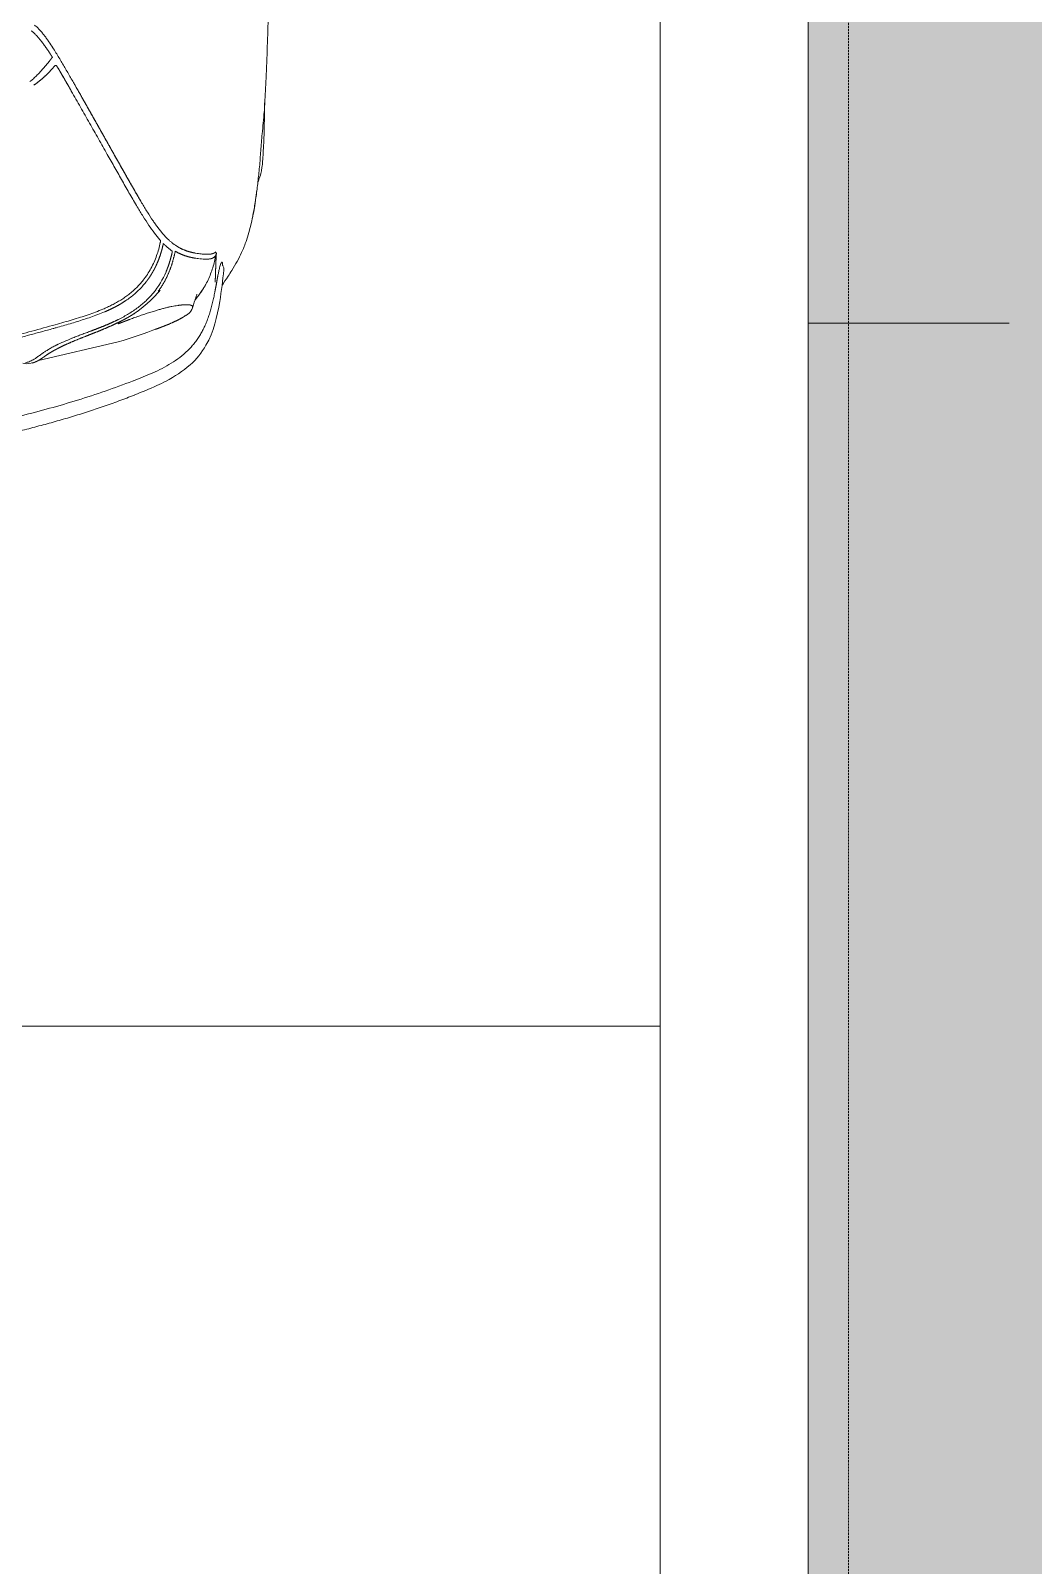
# Model space of a CAD drawing. Extents: x -1417 to 34975, y -245 to 8298.
# Drawn here: x 33813.6 to 33938.3, y 1824.9 to 2015.9 of the extents above; entities that cross this region are included whole.
import ezdxf
from ezdxf.xclip import XClip

# ---------------------------------------------------------------- set-up
doc = ezdxf.new("R2010")
doc.units = 0
doc.header["$XCLIPFRAME"] = 0
doc.linetypes.add('HIDDEN', pattern=[0.375, 0.25, -0.125])
doc.layers.get('0').update_dxf_attribs({"color": 9, "lineweight": 9})
for name, color, linetype, lineweight in [('04', 9, 'Continuous', 9), ('05G', 8, 'Continuous', 9), ('06A', 9, 'Continuous', 9), ('06D', 9, 'Continuous', 9)]:
    doc.layers.add(name, color=color, linetype=linetype, lineweight=lineweight)

# ---------------------------------------------------------------- blocks, each defined once
blk = doc.blocks.new('p-araba-polo')
at = {"extrusion": (0, 0, -1)}
for p, q in [((3.4804, 0.8048), (3.4804, 0.8048)), ((3.6419, 0.7275), (3.6419, 0.7275)), ((3.7514, 0.624), (3.7743, 0.5251)), ((3.4392, 0.5659), (3.4392, 0.5659)), ((3.7299, 0.546), (3.7299, 0.546))]:
    blk.add_line(p, q, dxfattribs=at)
at = {"flags": 128}
for points in [[(3.6558, 0.7538), (3.6563, 0.7542), (3.6566, 0.7545), (3.6574, 0.7549)], [(3.6574, 0.7549), (3.6583, 0.7553), (3.6593, 0.7556), (3.6605, 0.7556)], [(3.7308, 0.6835), (3.732, 0.6804), (3.7332, 0.6772), (3.7345, 0.6739)]]:
    blk.add_lwpolyline(points, dxfattribs=at)
for points, degree, knots in [([(3.46, 0.8061), (3.4566, 0.8063), (3.4499, 0.8067), (3.4362, 0.8075), (3.4129, 0.8086), (3.3796, 0.8099), (3.339, 0.8111), (3.2984, 0.812), (3.2603, 0.8127), (3.226, 0.8131), (3.193, 0.8134), (3.1656, 0.8135), (3.1487, 0.8134), (3.1435, 0.8134)], 3, [0, 0, 0, 0, 0.03531, 0.070597, 0.141114, 0.269195, 0.390859, 0.518959, 0.640794, 0.737038, 0.833171, 0.948447, 1, 1, 1, 1]), ([(3.4534, 0.8065), (3.4733, 0.8062), (3.5024, 0.8054), (3.5233, 0.8042), (3.533, 0.8033), (3.5394, 0.8022), (3.5462, 0.8005), (3.5507, 0.7987), (3.5521, 0.7981)], 3, [0, 0, 0, 0, 0.418831, 0.714948, 0.835581, 0.907738, 0.972168, 1, 1, 1, 1]), ([(3.4649, 0.8058), (3.4648, 0.8058), (3.4647, 0.8058), (3.4648, 0.8058), (3.4649, 0.8058)], 3, [0, 0, 0, 0, 0.506131, 1, 1, 1, 1]), ([(3.4649, 0.8058), (3.4695, 0.8055), (3.4787, 0.8047), (3.4878, 0.8037), (3.4924, 0.8031)], 3, [0, 0, 0, 0, 0.500005, 1, 1, 1, 1]), ([(3.4924, 0.8031), (3.496, 0.8029), (3.5031, 0.8024), (3.5136, 0.8016), (3.5237, 0.8008), (3.5336, 0.8), (3.5432, 0.799), (3.5524, 0.798), (3.5613, 0.797), (3.5699, 0.7958), (3.5781, 0.7946), (3.5859, 0.7933), (3.5934, 0.7919), (3.5988, 0.7908), (3.6016, 0.7902), (3.6022, 0.7901)], 3, [0, 0, 0, 0, 0.08164, 0.163278, 0.244914, 0.326547, 0.408179, 0.489811, 0.571441, 0.653071, 0.734702, 0.816332, 0.897962, 0.979592, 1, 1, 1, 1]), ([(3.5624, 0.7968), (3.5668, 0.7963), (3.5918, 0.7928), (3.6137, 0.7881), (3.6286, 0.7825), (3.63, 0.7819)], 3, [0, 0, 0, 0, 0.15043, 0.932957, 1, 1, 1, 1]), ([(3.63, 0.782), (3.6367, 0.7793), (3.6464, 0.775), (3.6606, 0.7668), (3.6723, 0.7592), (3.6777, 0.7555), (3.6807, 0.7535), (3.6809, 0.7534)], 3, [0, 0, 0, 0, 0.436591, 0.634385, 0.751254, 0.983784, 1, 1, 1, 1]), ([(3.642, 0.7397), (3.6418, 0.7402), (3.6416, 0.7414), (3.6411, 0.7429), (3.6404, 0.7444), (3.6396, 0.7453), (3.6392, 0.7457)], 3, [0, 0, 0, 0, 0.221287, 0.461031, 0.720285, 1, 1, 1, 1]), ([(3.6423, 0.746), (3.6423, 0.746), (3.6424, 0.7459), (3.6429, 0.7458), (3.6431, 0.7458)], 3, [0, 0, 0, 0, 0.500528, 1, 1, 1, 1]), ([(3.6431, 0.7458), (3.6458, 0.7452), (3.6511, 0.7441), (3.659, 0.742), (3.6667, 0.7393), (3.6742, 0.7361), (3.6815, 0.7323), (3.6868, 0.729), (3.6897, 0.727), (3.6903, 0.7266)], 3, [0, 0, 0, 0, 0.158644, 0.317513, 0.476648, 0.636014, 0.795575, 0.955312, 1, 1, 1, 1]), ([(3.6446, 0.7452), (3.6444, 0.7453), (3.6442, 0.7453), (3.6442, 0.7453), (3.6442, 0.7453)], 3, [0, 0, 0, 0, 0.4918, 1, 1, 1, 1]), ([(3.6442, 0.7453), (3.6444, 0.7451), (3.6449, 0.7448), (3.6452, 0.7444), (3.6454, 0.7442)], 3, [0, 0, 0, 0, 0.499449, 1, 1, 1, 1]), ([(3.6684, 0.7483), (3.6668, 0.7486), (3.6637, 0.7493), (3.6595, 0.7502), (3.6562, 0.7511), (3.6538, 0.752), (3.6529, 0.7524), (3.6525, 0.7527)], 3, [0, 0, 0, 0, 0.243786, 0.487231, 0.658342, 0.829202, 1, 1, 1, 1]), ([(3.6621, 0.7555), (3.6621, 0.7555), (3.6621, 0.7555), (3.6621, 0.7555), (3.6621, 0.7555), (3.6621, 0.7555), (3.6621, 0.7555), (3.6621, 0.7555), (3.6621, 0.7555), (3.6621, 0.7555), (3.6621, 0.7555)], 5, [0, 0, 0, 0, 0, 0, 1, 1, 1, 1, 1, 1, 1, 1, 1, 1, 1]), ([(3.7009, 0.7505), (3.7197, 0.7475), (3.7493, 0.7404), (3.773, 0.7216), (3.7799, 0.7136)], 3, [0, 0, 0, 0, 0.646551, 1, 1, 1, 1]), ([(3.6409, 0.7204), (3.6411, 0.7217), (3.6415, 0.7242), (3.6417, 0.7264), (3.6419, 0.7275)], 3, [0, 0, 0, 0, 0.500012, 1, 1, 1, 1]), ([(3.6419, 0.7275), (3.642, 0.7284), (3.6422, 0.7303), (3.6423, 0.7328), (3.6424, 0.7353), (3.6423, 0.7376), (3.6421, 0.739), (3.642, 0.7397)], 3, [0, 0, 0, 0, 0.160277, 0.337825, 0.535128, 0.754926, 1, 1, 1, 1]), ([(3.6454, 0.7442), (3.6457, 0.7438), (3.6464, 0.743), (3.6472, 0.7415), (3.6477, 0.7399), (3.648, 0.7386), (3.6481, 0.7379)], 3, [0, 0, 0, 0, 0.25, 0.5, 0.75, 1, 1, 1, 1]), ([(3.6481, 0.7379), (3.6483, 0.7365), (3.6487, 0.7335), (3.6482, 0.7285), (3.648, 0.7261)], 3, [0, 0, 0, 0, 0.499729, 1, 1, 1, 1]), ([(3.6589, 0.7419), (3.6589, 0.7419), (3.6589, 0.7419), (3.6589, 0.7419), (3.6589, 0.7419), (3.6589, 0.7419), (3.6589, 0.7419)], 3, [0, 0, 0, 0, 1, 1, 1, 1.000001, 1.000001, 1.000001, 1.000001]), ([(3.6634, 0.7404), (3.6634, 0.7404), (3.6634, 0.7404), (3.6634, 0.7404), (3.6634, 0.7404), (3.6634, 0.7404), (3.6634, 0.7404), (3.6634, 0.7404), (3.6634, 0.7404), (3.6634, 0.7404), (3.6634, 0.7404), (3.6634, 0.7404), (3.6634, 0.7404), (3.6634, 0.7404), (3.6634, 0.7404)], 7, [0, 0, 0, 0, 0, 0, 0, 0, 1, 1, 1, 1, 1, 1, 1, 1.000001, 1.000001, 1.000001, 1.000001, 1.000001, 1.000001, 1.000001, 1.000001]), ([(3.6797, 0.7331), (3.6797, 0.7331), (3.6797, 0.7331), (3.6797, 0.7331), (3.6797, 0.7331), (3.6797, 0.7331), (3.6797, 0.7331), (3.6797, 0.7331), (3.6797, 0.7331), (3.6797, 0.7331), (3.6797, 0.7331), (3.6797, 0.7331), (3.6797, 0.7331)], 6, [0, 0, 0, 0, 0, 0, 0, 1, 1, 1, 1, 1, 1, 1, 1, 1, 1, 1, 1, 1]), ([(3.6797, 0.7331), (3.6797, 0.7331), (3.6797, 0.7331), (3.6797, 0.7331), (3.6797, 0.7331), (3.6797, 0.7331), (3.6797, 0.7331), (3.6797, 0.7331), (3.6797, 0.7331), (3.6797, 0.7331), (3.6797, 0.7331), (3.6797, 0.7331), (3.6797, 0.7331)], 6, [0, 0, 0, 0, 0, 0, 0, 1, 1, 1, 1, 1, 1, 1, 1, 1, 1, 1, 1, 1]), ([(3.6848, 0.7302), (3.6849, 0.7301), (3.6905, 0.7267), (3.695, 0.7233), (3.6988, 0.7202), (3.6995, 0.7196)], 3, [0, 0, 0, 0, 0.284317, 0.878632, 1, 1, 1, 1]), ([(3.7276, 0.7337), (3.7256, 0.7345), (3.7215, 0.7361), (3.7152, 0.7382), (3.7088, 0.7401), (3.7024, 0.7417), (3.6959, 0.7431), (3.6916, 0.744), (3.6894, 0.7444)], 3, [0, 0, 0, 0, 0.166659, 0.333321, 0.499987, 0.666656, 0.833327, 1, 1, 1, 1]), ([(3.7621, 0.7107), (3.7607, 0.7121), (3.7579, 0.7149), (3.7533, 0.7188), (3.7485, 0.7224), (3.7436, 0.7257), (3.7384, 0.7286), (3.7331, 0.7313), (3.7294, 0.7329), (3.7276, 0.7337)], 3, [0, 0, 0, 0, 0.142965, 0.285982, 0.428979, 0.571915, 0.714754, 0.857457, 1, 1, 1, 1]), ([(3.7312, 0.7322), (3.7312, 0.7322), (3.7312, 0.7322), (3.7312, 0.7322), (3.7312, 0.7322), (3.7312, 0.7322), (3.7312, 0.7322), (3.7312, 0.7322), (3.7312, 0.7322)], 3, [0, 0, 0, 0, 0.25, 0.5, 1, 1, 1, 1, 1, 1, 1]), ([(3.6479, 0.7254), (3.6478, 0.7244), (3.6475, 0.7224), (3.6472, 0.72), (3.647, 0.7189)], 3, [0, 0, 0, 0, 0.499774, 1, 1, 1, 1]), ([(3.7056, 0.7145), (3.7057, 0.7149), (3.7061, 0.7158), (3.7068, 0.7165), (3.7077, 0.7169), (3.7085, 0.7168), (3.709, 0.7167), (3.7091, 0.7166)], 3, [0, 0, 0, 0, 0.235288, 0.470581, 0.705875, 0.941175, 1, 1, 1, 1]), ([(3.7089, 0.7167), (3.7101, 0.7164), (3.7141, 0.7146), (3.7152, 0.7128), (3.7174, 0.7102)], 3, [0, 0, 0, 0, 0.136101, 1, 1, 1, 1]), ([(3.7311, 0.6828), (3.7305, 0.6842), (3.7293, 0.687), (3.7276, 0.691), (3.7259, 0.6947), (3.7243, 0.6981), (3.7227, 0.7012), (3.7212, 0.7039), (3.7197, 0.7063), (3.7188, 0.7076), (3.7184, 0.7083)], 3, [0, 0, 0, 0, 0.125001, 0.250002, 0.375002, 0.500002, 0.625002, 0.750002, 0.875001, 1, 1, 1, 1]), ([(3.7997, 0.6433), (3.7981, 0.6473), (3.7949, 0.6553), (3.7899, 0.6672), (3.7844, 0.6789), (3.7781, 0.6903), (3.7708, 0.7011), (3.765, 0.7075), (3.7621, 0.7107)], 3, [0, 0, 0, 0, 0.166182, 0.332514, 0.49905, 0.665821, 0.832816, 1, 1, 1, 1]), ([(3.7799, 0.7136), (3.7879, 0.7046), (3.7968, 0.6908), (3.8082, 0.6672), (3.8136, 0.654), (3.8172, 0.6448)], 3, [0, 0, 0, 0, 0.458817, 0.622395, 1, 1, 1, 1]), ([(3.6381, 0.6911), (3.6372, 0.6899), (3.6354, 0.6874), (3.6331, 0.6849), (3.632, 0.6836)], 3, [0, 0, 0, 0, 0.500029, 1, 1, 1, 1]), ([(3.706, 0.6982), (3.706, 0.6982), (3.706, 0.6982), (3.706, 0.6982), (3.706, 0.6982), (3.706, 0.6982), (3.706, 0.6982)], 3, [0, 0, 0, 0, 1, 1, 1, 1.000001, 1.000001, 1.000001, 1.000001]), ([(3.7129, 0.6693), (3.7124, 0.6709), (3.7114, 0.674), (3.7102, 0.6786), (3.709, 0.6829), (3.708, 0.6871), (3.7072, 0.691), (3.7065, 0.6948), (3.7062, 0.697), (3.706, 0.6982)], 3, [0, 0, 0, 0, 0.143178, 0.285809, 0.428387, 0.571114, 0.714004, 0.856981, 1, 1, 1, 1]), ([(3.6063, 0.6624), (3.6096, 0.6647), (3.6161, 0.6692), (3.6216, 0.6739), (3.6243, 0.6762)], 3, [0, 0, 0, 0, 0.500136, 1, 1, 1, 1]), ([(3.6243, 0.6762), (3.6245, 0.6764), (3.6249, 0.6768), (3.6263, 0.6769), (3.6273, 0.6767), (3.6278, 0.6766)], 3, [0, 0, 0, 0, 0.33657, 0.664105, 1, 1, 1, 1]), ([(3.6278, 0.6766), (3.6305, 0.676), (3.6359, 0.6747), (3.644, 0.6721), (3.652, 0.6689), (3.6599, 0.6651), (3.6675, 0.6606), (3.6722, 0.6571), (3.6746, 0.6553)], 3, [0, 0, 0, 0, 0.159308, 0.322994, 0.489699, 0.658429, 0.828591, 1, 1, 1, 1]), ([(3.6289, 0.6804), (3.631, 0.6799), (3.6352, 0.679), (3.6415, 0.6772), (3.6476, 0.6751), (3.6516, 0.6734), (3.6536, 0.6726)], 3, [0, 0, 0, 0, 0.250006, 0.500007, 0.750006, 1, 1, 1, 1]), ([(3.6843, 0.6769), (3.685, 0.6764), (3.6864, 0.6754), (3.6877, 0.6744), (3.6884, 0.6739)], 3, [0, 0, 0, 0, 0.500012, 1, 1, 1, 1]), ([(3.7233, 0.6387), (3.7225, 0.6408), (3.7209, 0.645), (3.7187, 0.6513), (3.7166, 0.6574), (3.7147, 0.6635), (3.7135, 0.6673), (3.7129, 0.6693)], 3, [0, 0, 0, 0, 0.200275, 0.400507, 0.60049, 0.800241, 1, 1, 1, 1]), ([(3.7349, 0.6727), (3.7343, 0.6745), (3.733, 0.6779), (3.7317, 0.6811), (3.7311, 0.6828)], 3, [0, 0, 0, 0, 0.495547, 1, 1, 1, 1]), ([(3.513, 0.6163), (3.5186, 0.6194), (3.5299, 0.6257), (3.5464, 0.6351), (3.5626, 0.6443), (3.573, 0.6504), (3.5782, 0.6534)], 3, [0, 0, 0, 0, 0.250068, 0.500042, 0.750043, 1, 1, 1, 1]), ([(3.5782, 0.6534), (3.5821, 0.6558), (3.5899, 0.6605), (3.5971, 0.6652), (3.6007, 0.6676)], 3, [0, 0, 0, 0, 0.500144, 1, 1, 1, 1]), ([(3.5834, 0.648), (3.5874, 0.6504), (3.5954, 0.6552), (3.6027, 0.66), (3.6063, 0.6624)], 3, [0, 0, 0, 0, 0.500076, 1, 1, 1, 1]), ([(3.6746, 0.6553), (3.6762, 0.654), (3.6794, 0.6513), (3.6839, 0.647), (3.6882, 0.6424), (3.6922, 0.6376), (3.6959, 0.6326), (3.6993, 0.6274), (3.7024, 0.622), (3.7054, 0.6165), (3.7081, 0.6109), (3.7098, 0.6071), (3.7106, 0.6052)], 3, [0, 0, 0, 0, 0.099992, 0.199992, 0.299988, 0.399982, 0.499978, 0.599981, 0.699987, 0.79999, 0.899989, 1, 1, 1, 1]), ([(3.6769, 0.6587), (3.6787, 0.6573), (3.6822, 0.6544), (3.6872, 0.6496), (3.6918, 0.6446), (3.6961, 0.6393), (3.6987, 0.6355), (3.7, 0.6336)], 3, [0, 0, 0, 0, 0.199996, 0.399992, 0.599991, 0.799994, 1, 1, 1, 1]), ([(3.7084, 0.649), (3.7071, 0.6507), (3.7044, 0.6541), (3.7001, 0.6589), (3.6955, 0.6634), (3.6922, 0.6663), (3.6906, 0.6677)], 3, [0, 0, 0, 0, 0.250005, 0.500006, 0.750004, 1, 1, 1, 1]), ([(3.5181, 0.6106), (3.5237, 0.6138), (3.535, 0.6202), (3.5515, 0.6295), (3.5678, 0.6388), (3.5782, 0.645), (3.5834, 0.648)], 3, [0, 0, 0, 0, 0.250003, 0.500002, 0.750004, 1, 1, 1, 1]), ([(3.7233, 0.6248), (3.7222, 0.6269), (3.72, 0.6311), (3.7164, 0.6372), (3.7126, 0.6433), (3.7098, 0.6471), (3.7084, 0.649)], 3, [0, 0, 0, 0, 0.250171, 0.500217, 0.75015, 1, 1, 1, 1]), ([(3.8968, 0), (3.8968, 0.0121), (3.8967, 0.0363), (3.8959, 0.0725), (3.8947, 0.1088), (3.893, 0.145), (3.8908, 0.1812), (3.888, 0.2174), (3.8847, 0.2535), (3.8808, 0.2896), (3.8764, 0.3256), (3.8712, 0.3615), (3.8654, 0.3973), (3.8588, 0.4329), (3.8515, 0.4685), (3.8433, 0.5038), (3.8341, 0.5389), (3.824, 0.5737), (3.8128, 0.6082), (3.8043, 0.6309), (3.8001, 0.6422)], 3, [0, 0, 0, 0, 0.055558, 0.111113, 0.166668, 0.222224, 0.277781, 0.333337, 0.388894, 0.44445, 0.500005, 0.55556, 0.611116, 0.666671, 0.722227, 0.777783, 0.833339, 0.888892, 0.944445, 1, 1, 1, 1]), ([(3.8174, 0.6444), (3.8199, 0.638), (3.8249, 0.6251), (3.8318, 0.6056), (3.8384, 0.5859), (3.8446, 0.566), (3.8505, 0.5459), (3.856, 0.5257), (3.8613, 0.5053), (3.8662, 0.4849), (3.8708, 0.4643), (3.8752, 0.4436), (3.8792, 0.4228), (3.883, 0.4019), (3.8866, 0.3809), (3.8899, 0.3599), (3.893, 0.3389), (3.8958, 0.3178), (3.8985, 0.2966), (3.9009, 0.2755), (3.9031, 0.2543), (3.9051, 0.2331), (3.9069, 0.2119), (3.9086, 0.1907), (3.91, 0.1695), (3.9113, 0.1483), (3.9123, 0.1271), (3.9133, 0.1059), (3.914, 0.0847), (3.9146, 0.0635), (3.915, 0.0423), (3.9152, 0.0212), (3.9153, 0.0071), (3.9153, 0)], 3, [0, 0, 0, 0, 0.031503, 0.063111, 0.094824, 0.126637, 0.158547, 0.190546, 0.222628, 0.254786, 0.287011, 0.319297, 0.351636, 0.384021, 0.416445, 0.448899, 0.481372, 0.513858, 0.546357, 0.578861, 0.611362, 0.643854, 0.676332, 0.708795, 0.741239, 0.773662, 0.806063, 0.838441, 0.870794, 0.903125, 0.935433, 0.967723, 1, 1, 1, 1]), ([(3.4347, 0.5721), (3.4414, 0.5759), (3.4547, 0.5834), (3.4744, 0.5945), (3.4939, 0.6055), (3.5066, 0.6127), (3.513, 0.6163)], 3, [0, 0, 0, 0, 0.250088, 0.500081, 0.750046, 1, 1, 1, 1]), ([(3.4392, 0.5659), (3.4459, 0.5697), (3.4593, 0.5774), (3.4791, 0.5886), (3.4988, 0.5997), (3.5116, 0.607), (3.5181, 0.6106)], 3, [0, 0, 0, 0, 0.250005, 0.499995, 0.750003, 1, 1, 1, 1]), ([(3.7106, 0.6052), (3.7118, 0.6022), (3.7143, 0.5961), (3.7176, 0.5868), (3.7208, 0.5771), (3.7239, 0.567), (3.7269, 0.5567), (3.7289, 0.5496), (3.7299, 0.546)], 3, [0, 0, 0, 0, 0.155616, 0.31525, 0.479141, 0.64759, 0.821014, 1, 1, 1, 1]), ([(3.7141, 0.6071), (3.7152, 0.6043), (3.7175, 0.5987), (3.7205, 0.5902), (3.7234, 0.5816), (3.7261, 0.573), (3.7287, 0.5643), (3.7312, 0.5556), (3.7328, 0.5498), (3.7337, 0.5469)], 3, [0, 0, 0, 0, 0.14264, 0.285361, 0.428172, 0.571059, 0.714003, 0.856988, 1, 1, 1, 1]), ([(3.7468, 0.5666), (3.7461, 0.5684), (3.7447, 0.5719), (3.7426, 0.5774), (3.7405, 0.583), (3.7391, 0.5868), (3.7384, 0.5887)], 3, [0, 0, 0, 0, 0.249816, 0.499724, 0.749781, 1, 1, 1, 1]), ([(3.3853, 0.5429), (3.3873, 0.5442), (3.3915, 0.5468), (3.3997, 0.5518), (3.4101, 0.5579), (3.4204, 0.5638), (3.4274, 0.5679), (3.4315, 0.5702), (3.4335, 0.5714), (3.4347, 0.5721)], 3, [0, 0, 0, 0, 0.124906, 0.24985, 0.49985, 0.749925, 0.874966, 0.92498, 1, 1, 1, 1]), ([(3.4089, 0.5484), (3.414, 0.5514), (3.4241, 0.5573), (3.4341, 0.563), (3.4392, 0.5659)], 3, [0, 0, 0, 0, 0.499997, 1, 1, 1, 1]), ([(3.4212, 0.5643), (3.4212, 0.5643), (3.4212, 0.5643), (3.4212, 0.5643), (3.4212, 0.5643), (3.4212, 0.5643), (3.4212, 0.5643)], 3, [0, 0, 0, 0, 1, 1, 1, 1, 1, 1, 1]), ([(3.4212, 0.5643), (3.4212, 0.5643), (3.4212, 0.5643), (3.4212, 0.5643), (3.4212, 0.5643), (3.4212, 0.5643), (3.4212, 0.5643)], 3, [0, 0, 0, 0, 1, 1, 1, 1, 1, 1, 1]), ([(3.3572, 0.5202), (3.3577, 0.5208), (3.3587, 0.522), (3.3608, 0.5242), (3.3635, 0.5269), (3.367, 0.5299), (3.3705, 0.5327), (3.3741, 0.5354), (3.379, 0.5388), (3.3828, 0.5413), (3.3853, 0.5429)], 3, [0, 0, 0, 0, 0.060335, 0.124578, 0.249278, 0.374233, 0.499321, 0.624409, 0.749543, 1, 1, 1, 1]), ([(3.3918, 0.5389), (3.3904, 0.5381), (3.3878, 0.5363), (3.3839, 0.5336), (3.38, 0.5308), (3.3763, 0.528), (3.3729, 0.5252), (3.3698, 0.5223), (3.3668, 0.5193), (3.365, 0.517), (3.3641, 0.5159)], 3, [0, 0, 0, 0, 0.135189, 0.270177, 0.404927, 0.539624, 0.654876, 0.770059, 0.885089, 1, 1, 1, 1]), ([(3.4273, 0.5145), (3.4262, 0.516), (3.4239, 0.5188), (3.4208, 0.522), (3.4183, 0.5245), (3.4164, 0.5263), (3.4145, 0.5281), (3.4126, 0.5298), (3.4107, 0.5315), (3.4088, 0.5331), (3.4068, 0.5347), (3.4049, 0.5363), (3.403, 0.5378), (3.4015, 0.539), (3.4005, 0.5397), (3.4, 0.5401), (3.3996, 0.5405), (3.3991, 0.5408), (3.3986, 0.5412), (3.3981, 0.5416), (3.3976, 0.542), (3.3973, 0.5422), (3.3971, 0.5423)], 3, [0, 0, 0, 0, 0.127806, 0.254933, 0.318226, 0.381331, 0.444235, 0.506923, 0.569381, 0.631599, 0.69357, 0.755292, 0.816773, 0.878031, 0.893313, 0.908584, 0.923844, 0.939093, 0.954332, 0.969563, 0.984785, 1, 1, 1, 1]), ([(3.403, 0.5378), (3.403, 0.5378), (3.403, 0.5378), (3.403, 0.5378), (3.403, 0.5378), (3.403, 0.5378), (3.403, 0.5378)], 3, [0, 0, 0, 0, 1, 1, 1, 1, 1, 1, 1]), ([(3.403, 0.5378), (3.403, 0.5378), (3.403, 0.5378), (3.403, 0.5378), (3.403, 0.5378), (3.403, 0.5378), (3.403, 0.5378), (3.403, 0.5378), (3.403, 0.5378), (3.403, 0.5378), (3.403, 0.5378), (3.403, 0.5378), (3.403, 0.5378), (3.403, 0.5378), (3.403, 0.5378)], 7, [0, 0, 0, 0, 0, 0, 0, 0, 1, 1, 1, 1, 1, 1, 1, 1, 1, 1, 1, 1, 1, 1, 1]), ([(3.4092, 0.5441), (3.4087, 0.5445), (3.4078, 0.5452), (3.4071, 0.5465), (3.4076, 0.5476), (3.4085, 0.5481), (3.4089, 0.5484)], 3, [0, 0, 0, 0, 0.263807, 0.500052, 0.736261, 1, 1, 1, 1]), ([(3.7299, 0.546), (3.7326, 0.5363), (3.7381, 0.5169), (3.7456, 0.4877), (3.7529, 0.4583), (3.7597, 0.4288), (3.7661, 0.3992), (3.7721, 0.3696), (3.7777, 0.3398), (3.7828, 0.31), (3.7875, 0.2801), (3.7918, 0.2501), (3.7957, 0.2201), (3.7992, 0.19), (3.8022, 0.1598), (3.8038, 0.1397), (3.8047, 0.1296)], 3, [0, 0, 0, 0, 0.071461, 0.142913, 0.214376, 0.285822, 0.357282, 0.428734, 0.500167, 0.571583, 0.64299, 0.714393, 0.785796, 0.857198, 0.928599, 1, 1, 1, 1]), ([(3.767, 0.5281), (3.7664, 0.5289), (3.7652, 0.5307), (3.763, 0.5338), (3.7607, 0.5375), (3.7581, 0.5419), (3.7563, 0.5454), (3.7554, 0.5472)], 3, [0, 0, 0, 0, 0.200624, 0.400934, 0.600937, 0.800584, 1, 1, 1, 1]), ([(3.7735, 0.5185), (3.773, 0.5194), (3.7719, 0.5212), (3.7697, 0.5243), (3.7679, 0.5268), (3.767, 0.5281)], 3, [0, 0, 0, 0, 0.333348, 0.666684, 1, 1, 1, 1]), ([(3.7735, 0.5185), (3.774, 0.5176), (3.7749, 0.5159), (3.7763, 0.5127), (3.777, 0.5104), (3.7773, 0.5088)], 3, [0, 0, 0, 0, 0.253002, 0.505984, 1, 1, 1, 1])]:
    blk.add_open_spline(points, degree=degree, knots=knots)
for points, degree in [([(3.4597, 0.8061), (3.4598, 0.8061), (3.4598, 0.8061), (3.4599, 0.8061), (3.4599, 0.8061), (3.46, 0.8061), (3.46, 0.8061)], 6), ([(3.4645, 0.8058), (3.4646, 0.8058), (3.4647, 0.8058), (3.4648, 0.8058), (3.4649, 0.8058)], 4), ([(3.4646, 0.8058), (3.4646, 0.8058), (3.4647, 0.8058), (3.4648, 0.8058), (3.4649, 0.8058)], 4), ([(3.4646, 0.8058), (3.4646, 0.8058), (3.4647, 0.8058), (3.4648, 0.8058), (3.4648, 0.8058), (3.4649, 0.8058), (3.4649, 0.8058)], 6), ([(3.4646, 0.8058), (3.4646, 0.8058), (3.4646, 0.8058), (3.4646, 0.8058)], 3), ([(3.4646, 0.8058), (3.4646, 0.8058), (3.4647, 0.8058), (3.4647, 0.8058), (3.4648, 0.8058), (3.4649, 0.8058), (3.4649, 0.8058)], 6), ([(3.4649, 0.8058), (3.4648, 0.8058), (3.4648, 0.8058), (3.4647, 0.8058), (3.4647, 0.8058), (3.4648, 0.8058), (3.4649, 0.8058)], 6), ([(3.6392, 0.7457), (3.6404, 0.7445), (3.6411, 0.7432), (3.6416, 0.7416), (3.642, 0.7397)], 4), ([(3.6417, 0.7463), (3.6412, 0.7464), (3.6407, 0.7463), (3.6403, 0.746), (3.64, 0.7457)], 4), ([(3.6417, 0.7463), (3.6412, 0.7464), (3.6407, 0.7463), (3.6403, 0.746), (3.64, 0.7457)], 4), ([(3.6423, 0.746), (3.6422, 0.746), (3.6421, 0.7461), (3.642, 0.7461), (3.6419, 0.7462), (3.6417, 0.7463)], 5), ([(3.6417, 0.7463), (3.6478, 0.746), (3.6532, 0.7455), (3.6589, 0.7454), (3.665, 0.7455), (3.6714, 0.7451), (3.6769, 0.7448)], 6), ([(3.6769, 0.7448), (3.6714, 0.7451), (3.665, 0.7455), (3.6589, 0.7454), (3.6532, 0.7455), (3.6478, 0.746), (3.6417, 0.7463)], 6), ([(3.6417, 0.7463), (3.6419, 0.7462), (3.6421, 0.7461), (3.6423, 0.746)], 3), ([(3.6441, 0.7453), (3.6442, 0.7453), (3.6443, 0.7453), (3.6443, 0.7453), (3.6444, 0.7453), (3.6445, 0.7453), (3.6446, 0.7452)], 6), ([(3.6446, 0.7452), (3.6445, 0.7453), (3.6444, 0.7453), (3.6444, 0.7453), (3.6443, 0.7453), (3.6442, 0.7453), (3.6441, 0.7453)], 6), ([(3.6446, 0.7452), (3.6444, 0.7453), (3.6443, 0.7453), (3.6442, 0.7453), (3.6442, 0.7453), (3.6442, 0.7453), (3.6442, 0.7453)], 6), ([(3.6442, 0.7453), (3.6445, 0.7451), (3.6448, 0.7449), (3.645, 0.7447), (3.6452, 0.7445), (3.6454, 0.7442)], 5), ([(3.6525, 0.7527), (3.6519, 0.7531), (3.6517, 0.7534), (3.652, 0.7536), (3.6524, 0.7538), (3.653, 0.7538), (3.6537, 0.7539), (3.6543, 0.7539)], 7), ([(3.6543, 0.7539), (3.6546, 0.7539), (3.6548, 0.7539), (3.655, 0.7539), (3.6553, 0.7539), (3.6555, 0.7539), (3.6557, 0.7539), (3.656, 0.7539)], 7), ([(3.6543, 0.7539), (3.6549, 0.7539), (3.6554, 0.7539), (3.656, 0.7539)], 3), ([(3.6613, 0.7556), (3.661, 0.7556), (3.6607, 0.7557), (3.6604, 0.7557), (3.66, 0.7556), (3.6597, 0.7556)], 5), ([(3.6598, 0.755), (3.6598, 0.7551), (3.6599, 0.7551), (3.6599, 0.7552), (3.66, 0.7552), (3.6601, 0.7553)], 5), ([(3.6606, 0.7556), (3.6608, 0.7556), (3.6612, 0.7556), (3.6617, 0.7556)], 3), ([(3.6613, 0.7556), (3.6615, 0.7556), (3.6616, 0.7556), (3.6618, 0.7556), (3.6619, 0.7556), (3.6621, 0.7555)], 5), ([(3.6621, 0.7555), (3.6618, 0.7556), (3.6616, 0.7556), (3.6613, 0.7556)], 3), ([(3.6616, 0.7556), (3.6747, 0.7543), (3.6879, 0.7526), (3.7009, 0.7505)], 3), ([(3.662, 0.7555), (3.662, 0.7555), (3.662, 0.7555), (3.662, 0.7555), (3.662, 0.7555), (3.6621, 0.7555)], 5), ([(3.6622, 0.7555), (3.6621, 0.7555), (3.6621, 0.7555), (3.6621, 0.7555), (3.6621, 0.7555), (3.6621, 0.7555)], 5), ([(3.6621, 0.7555), (3.6621, 0.7555), (3.6621, 0.7555), (3.6622, 0.7555)], 3), ([(3.6621, 0.7555), (3.6621, 0.7555), (3.6621, 0.7555), (3.6621, 0.7555)], 3), ([(3.6684, 0.7483), (3.6684, 0.7483), (3.6684, 0.7483), (3.6684, 0.7483), (3.6684, 0.7483), (3.6684, 0.7483), (3.6684, 0.7483)], 6), ([(3.6684, 0.7483), (3.6754, 0.7469), (3.6824, 0.7458), (3.6894, 0.7444)], 3), ([(3.6894, 0.7444), (3.6864, 0.745), (3.6834, 0.7455), (3.6803, 0.7461), (3.6774, 0.7466), (3.6744, 0.7472), (3.6714, 0.7477), (3.6684, 0.7483)], 7), ([(3.6454, 0.7442), (3.6465, 0.743), (3.6473, 0.7416), (3.6478, 0.74), (3.6481, 0.7379)], 4), ([(3.681, 0.7324), (3.6807, 0.7326), (3.6804, 0.7328), (3.6801, 0.7329), (3.6797, 0.7331)], 4), ([(3.6871, 0.7287), (3.6865, 0.7291), (3.6859, 0.7295), (3.6853, 0.7299)], 3), ([(3.6894, 0.7444), (3.6894, 0.7444), (3.6894, 0.7444), (3.6894, 0.7444), (3.6894, 0.7444), (3.6894, 0.7444), (3.6894, 0.7444)], 6), ([(3.6894, 0.7444), (3.6894, 0.7444), (3.6894, 0.7444), (3.6894, 0.7444), (3.6894, 0.7444), (3.6894, 0.7444), (3.6894, 0.7444)], 6), ([(3.6409, 0.7204), (3.6395, 0.7132), (3.6375, 0.7045), (3.6326, 0.6959), (3.6246, 0.6873)], 4), ([(3.647, 0.7189), (3.6462, 0.7147), (3.6452, 0.7101), (3.6437, 0.7052), (3.6416, 0.7003), (3.6385, 0.6952)], 5), ([(3.6918, 0.7222), (3.6912, 0.7225), (3.6992, 0.7195), (3.7089, 0.7167)], 3), ([(3.692, 0.7221), (3.6919, 0.7222), (3.6919, 0.7222), (3.6918, 0.7222)], 3), ([(3.706, 0.6982), (3.7053, 0.7028), (3.705, 0.7068), (3.7049, 0.7101), (3.7051, 0.7127), (3.7056, 0.7145)], 5), ([(3.7056, 0.7145), (3.706, 0.7157), (3.7065, 0.7165), (3.7072, 0.7169), (3.708, 0.717), (3.709, 0.7166)], 5), ([(3.7184, 0.7083), (3.7181, 0.7089), (3.7179, 0.7094), (3.7176, 0.7099), (3.7173, 0.7104), (3.7169, 0.7108)], 5), ([(3.7184, 0.7083), (3.7181, 0.7089), (3.7179, 0.7094), (3.7176, 0.7099), (3.7173, 0.7104), (3.7169, 0.7108)], 5), ([(3.7184, 0.7083), (3.7205, 0.7053), (3.7229, 0.7012), (3.7256, 0.6959), (3.7283, 0.6897), (3.7311, 0.6828)], 5), ([(3.6351, 0.702), (3.6351, 0.702), (3.6351, 0.702), (3.6351, 0.702)], 3), ([(3.6353, 0.6874), (3.6359, 0.6881), (3.6365, 0.6889), (3.6371, 0.6896), (3.6376, 0.6904), (3.6381, 0.6911)], 5), ([(3.6381, 0.6911), (3.6382, 0.6912), (3.6383, 0.6913), (3.6383, 0.6914), (3.6385, 0.6914), (3.6386, 0.6915), (3.6388, 0.6915)], 6), ([(3.6843, 0.6769), (3.676, 0.6824), (3.6671, 0.687), (3.6578, 0.6905), (3.6482, 0.6931), (3.6385, 0.6952)], 5), ([(3.6388, 0.6915), (3.639, 0.6915), (3.6392, 0.6915), (3.6394, 0.6915), (3.6396, 0.6914), (3.6399, 0.6914), (3.6402, 0.6913)], 6), ([(3.6401, 0.6913), (3.6401, 0.6914), (3.6401, 0.6914), (3.6402, 0.6914), (3.6402, 0.6914), (3.6402, 0.6914), (3.6402, 0.6913)], 6), ([(3.6402, 0.6913), (3.6451, 0.6902), (3.65, 0.6889), (3.6548, 0.6874), (3.6596, 0.6856), (3.6642, 0.6837)], 5), ([(3.6246, 0.6873), (3.62, 0.6823), (3.6144, 0.6773), (3.6078, 0.6724), (3.6007, 0.6676)], 4), ([(3.6289, 0.6804), (3.6292, 0.6807), (3.6295, 0.6811), (3.6299, 0.6814), (3.6302, 0.6817), (3.6305, 0.682)], 5), ([(3.6536, 0.6726), (3.6489, 0.6747), (3.644, 0.6765), (3.639, 0.678), (3.634, 0.6793), (3.6289, 0.6804)], 5), ([(3.629, 0.6763), (3.629, 0.6763), (3.629, 0.6763), (3.629, 0.6763), (3.629, 0.6763), (3.629, 0.6763), (3.629, 0.6763)], 6), ([(3.629, 0.6763), (3.629, 0.6763), (3.629, 0.6763), (3.629, 0.6763), (3.629, 0.6763), (3.629, 0.6763), (3.629, 0.6763), (3.629, 0.6763)], 7), ([(3.629, 0.6763), (3.629, 0.6763), (3.629, 0.6763), (3.629, 0.6763), (3.629, 0.6763)], 4), ([(3.629, 0.6763), (3.629, 0.6763), (3.629, 0.6763), (3.629, 0.6763), (3.629, 0.6763)], 4), ([(3.6305, 0.682), (3.6308, 0.6823), (3.6311, 0.6827), (3.6314, 0.683), (3.6317, 0.6833), (3.632, 0.6836)], 5), ([(3.632, 0.6836), (3.6327, 0.6844), (3.6334, 0.6851), (3.634, 0.6859), (3.6347, 0.6866), (3.6353, 0.6874)], 5), ([(3.6657, 0.6664), (3.6634, 0.6678), (3.661, 0.6691), (3.6586, 0.6703), (3.6561, 0.6715), (3.6536, 0.6726)], 5), ([(3.6641, 0.6836), (3.6642, 0.6837), (3.6642, 0.6838), (3.6642, 0.6838), (3.6642, 0.6838), (3.6642, 0.6837), (3.6642, 0.6837)], 6), ([(3.6642, 0.6837), (3.6737, 0.6797), (3.6827, 0.6743), (3.6906, 0.6678)], 3), ([(3.6884, 0.6739), (3.6876, 0.6745), (3.6868, 0.6751), (3.6859, 0.6757), (3.6851, 0.6763), (3.6843, 0.6769)], 5), ([(3.6871, 0.6763), (3.6934, 0.6709), (3.7003, 0.6645), (3.7071, 0.657), (3.7131, 0.649), (3.7183, 0.6407)], 5), ([(3.7311, 0.6828), (3.731, 0.683), (3.7309, 0.6833), (3.7307, 0.6836), (3.7306, 0.6839), (3.7305, 0.6842)], 5), ([(3.7311, 0.6828), (3.731, 0.683), (3.7309, 0.6833), (3.7307, 0.6836), (3.7306, 0.6839), (3.7305, 0.6842)], 5), ([(3.7311, 0.6828), (3.732, 0.6804), (3.7329, 0.678), (3.7339, 0.6755), (3.7348, 0.673), (3.7357, 0.6704)], 5), ([(3.7346, 0.6735), (3.7406, 0.6572), (3.7462, 0.6408), (3.7514, 0.624)], 3), ([(3.5782, 0.6534), (3.5628, 0.6443), (3.5465, 0.6352), (3.5299, 0.6258), (3.513, 0.6163)], 4), ([(3.6769, 0.6587), (3.6748, 0.6604), (3.6726, 0.662), (3.6704, 0.6636), (3.6681, 0.665), (3.6657, 0.6664)], 5), ([(3.6905, 0.6677), (3.6906, 0.6677), (3.6906, 0.6678), (3.6906, 0.6678), (3.6906, 0.6678), (3.6906, 0.6677), (3.6906, 0.6677)], 6), ([(3.7141, 0.6071), (3.7117, 0.6127), (3.7092, 0.6181), (3.7064, 0.6235), (3.7034, 0.6286), (3.7, 0.6336)], 5), ([(3.708, 0.649), (3.708, 0.649), (3.7081, 0.6491), (3.7081, 0.6491), (3.7082, 0.6491), (3.7082, 0.6491), (3.7082, 0.6491)], 6), ([(3.7082, 0.6491), (3.7083, 0.6492), (3.7084, 0.6492), (3.7084, 0.6492), (3.7084, 0.6491), (3.7084, 0.6491), (3.7084, 0.649)], 6), ([(3.7273, 0.624), (3.7257, 0.6274), (3.7239, 0.6308), (3.7222, 0.6341), (3.7203, 0.6374), (3.7183, 0.6407)], 5), ([(3.7289, 0.624), (3.7277, 0.627), (3.7266, 0.63), (3.7255, 0.633), (3.7244, 0.6358), (3.7233, 0.6387)], 5), ([(3.7289, 0.624), (3.7277, 0.627), (3.7266, 0.63), (3.7255, 0.633), (3.7244, 0.6358), (3.7233, 0.6387)], 5), ([(3.7997, 0.6433), (3.7998, 0.6429), (3.7999, 0.6426), (3.8001, 0.6422)], 3), ([(3.8001, 0.6422), (3.7999, 0.6426), (3.7998, 0.6429), (3.7997, 0.6433)], 3), ([(3.8175, 0.6441), (3.8175, 0.6442), (3.8175, 0.6443), (3.8175, 0.6443), (3.8174, 0.6444)], 4), ([(3.8174, 0.6444), (3.8174, 0.6444), (3.8175, 0.6443), (3.8175, 0.6442), (3.8175, 0.6442)], 4), ([(3.513, 0.6163), (3.4939, 0.6055), (3.4745, 0.5946), (3.4547, 0.5835), (3.4347, 0.5721)], 4), ([(3.7233, 0.6248), (3.7268, 0.6177), (3.73, 0.6105), (3.7329, 0.6032), (3.7357, 0.5959), (3.7384, 0.5887)], 5), ([(3.7286, 0.624), (3.7282, 0.624), (3.7277, 0.624), (3.7273, 0.624)], 3), ([(3.7286, 0.624), (3.7283, 0.624), (3.7281, 0.624), (3.7278, 0.624), (3.7276, 0.624), (3.7273, 0.624)], 5), ([(3.7446, 0.5831), (3.742, 0.5897), (3.7394, 0.5965), (3.7366, 0.6034), (3.7337, 0.6103), (3.7306, 0.6172), (3.7273, 0.624)], 6), ([(3.7289, 0.624), (3.7289, 0.624), (3.7288, 0.624), (3.7288, 0.624), (3.7287, 0.624), (3.7286, 0.624), (3.7286, 0.624)], 6), ([(3.7289, 0.624), (3.7288, 0.624), (3.7287, 0.624), (3.7286, 0.624)], 3), ([(3.4561, 0.5842), (3.4561, 0.5842), (3.4561, 0.5842), (3.4561, 0.5842)], 3), ([(3.4561, 0.5842), (3.4561, 0.5842), (3.4561, 0.5842), (3.4561, 0.5842), (3.4561, 0.5842), (3.4561, 0.5842)], 5), ([(3.7382, 0.5889), (3.7383, 0.5889), (3.7384, 0.5889), (3.7384, 0.5889), (3.7384, 0.5888), (3.7384, 0.5888), (3.7384, 0.5887)], 6), ([(3.7644, 0.5402), (3.7622, 0.5439), (3.7597, 0.5484), (3.7569, 0.5538), (3.7539, 0.5602), (3.7508, 0.5674), (3.7478, 0.5751), (3.7446, 0.5831)], 7), ([(3.4392, 0.5659), (3.4349, 0.5635), (3.4306, 0.561), (3.4262, 0.5585), (3.4219, 0.556), (3.4176, 0.5535), (3.4133, 0.551), (3.4089, 0.5484)], 7), ([(3.412, 0.559), (3.412, 0.559), (3.412, 0.559), (3.412, 0.559)], 3), ([(3.412, 0.559), (3.412, 0.559), (3.412, 0.559), (3.412, 0.559), (3.412, 0.559), (3.412, 0.559)], 5), ([(3.7464, 0.567), (3.7465, 0.567), (3.7465, 0.567), (3.7465, 0.567), (3.7465, 0.567), (3.7465, 0.567), (3.7466, 0.567)], 6), ([(3.7466, 0.567), (3.7467, 0.5669), (3.7467, 0.5669), (3.7468, 0.5668), (3.7468, 0.5668), (3.7468, 0.5667), (3.7468, 0.5666)], 6), ([(3.7468, 0.5668), (3.7497, 0.5596), (3.7526, 0.5529), (3.7553, 0.5475)], 3), ([(3.3918, 0.5389), (3.3927, 0.5395), (3.3935, 0.5401), (3.3944, 0.5406), (3.3953, 0.5412), (3.3962, 0.5418), (3.3971, 0.5423)], 6), ([(3.3971, 0.5423), (3.3972, 0.5424), (3.3972, 0.5424), (3.3973, 0.5424)], 3), ([(3.3973, 0.5424), (3.3972, 0.5424), (3.3972, 0.5424), (3.3972, 0.5424), (3.3972, 0.5424), (3.3972, 0.5423), (3.3971, 0.5423)], 6), ([(3.4092, 0.5441), (3.4141, 0.54), (3.4191, 0.5353), (3.4238, 0.5303), (3.4281, 0.5248), (3.432, 0.5191)], 5), ([(3.7693, 0.4017), (3.7632, 0.431), (3.7565, 0.4602), (3.7494, 0.4892), (3.7418, 0.5181), (3.7337, 0.5469)], 5), ([(3.7549, 0.5478), (3.755, 0.5478), (3.755, 0.5477), (3.755, 0.5477), (3.755, 0.5477), (3.755, 0.5477), (3.7551, 0.5477)], 6), ([(3.7551, 0.5477), (3.7552, 0.5477), (3.7552, 0.5476), (3.7553, 0.5475), (3.7553, 0.5474), (3.7554, 0.5473), (3.7554, 0.5472)], 6), ([(3.7743, 0.5251), (3.7733, 0.527), (3.772, 0.529), (3.7705, 0.531), (3.7688, 0.5334), (3.7668, 0.5363), (3.7644, 0.5402)], 6), ([(3.7666, 0.5287), (3.7666, 0.5287), (3.7666, 0.5287), (3.7666, 0.5287), (3.7666, 0.5287), (3.7666, 0.5287), (3.7666, 0.5287)], 6), ([(3.7666, 0.5287), (3.7667, 0.5287), (3.7667, 0.5287), (3.7667, 0.5287), (3.7667, 0.5286), (3.7667, 0.5286), (3.7667, 0.5286)], 6), ([(3.7775, 0.5177), (3.7771, 0.5191), (3.7766, 0.5206), (3.776, 0.522), (3.7752, 0.5235), (3.7743, 0.5251)], 5), ([(3.7775, 0.5177), (3.7775, 0.5174), (3.7776, 0.5171), (3.7777, 0.5169)], 3), ([(3.7778, 0.5161), (3.7787, 0.5118), (3.7785, 0.5089), (3.7779, 0.5057)], 3)]:
    blk.add_open_spline(points, degree=degree)

msp = doc.modelspace()

# ---------------------------------------------------------------- hatches: boundary and pattern name
at = {"layer": '05G'}
h = msp.add_hatch(color=253, dxfattribs=at)
h.dxf.hatch_style = 1
h.paths.add_polyline_path([(33940.33, 212.5), (33910.33, 212.5), (33910.33, 3992.5), (33940.33, 3992.5)])

# ---------------------------------------------------------------- linework, layer by layer
at = {"layer": '06A'}
for points in [[(33910.33, 212.5), (33910.33, 3968.5)], [(33935.33, 1979.5), (33910.33, 1979.5)]]:
    msp.add_lwpolyline(points, dxfattribs=at)
at = {"layer": '06D', "linetype": 'HIDDEN'}
msp.add_lwpolyline([(33910.33, 3972.5), (33915.33, 3972.5), (33915.33, 232.5), (32458.33, 232.5), (32458.33, 332.5), (31675.33, 332.5)], dxfattribs=at)
at = {"layer": '06D'}
for points in [[(33641.9, 2392.04), (33891.9, 2392.04), (33891.9, 1892.04), (33641.9, 1892.04)], [(33641.9, 1392.04), (33891.9, 1392.04), (33891.9, 1892.04), (33641.9, 1892.04)]]:
    msp.add_lwpolyline(points, close=True, dxfattribs=at)

# ---------------------------------------------------------------- block references
at = {"layer": '04'}
ref = msp.add_blockref('p-araba-polo', (33762.08, 2352.29), dxfattribs=dict(at, xscale=100, yscale=100, zscale=100, rotation=270))
XClip(ref).set_block_clipping_path([(-0.0924763951, -0.9835002962), (4.0650970395, 0.9845199444)])

doc.saveas('drawing.dxf')
